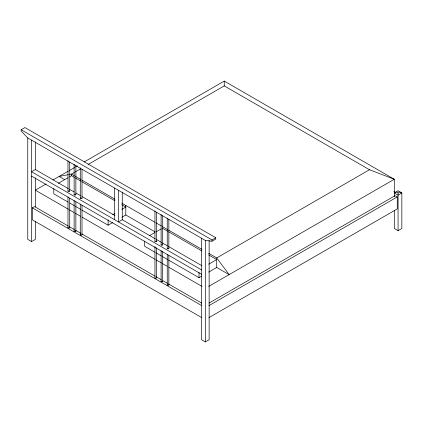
<?xml version="1.0" encoding="UTF-8"?>
<svg xmlns="http://www.w3.org/2000/svg" width="423" height="423" viewBox="0 0 423 423"><rect width="100%" height="100%" fill="white"/><g stroke="black" fill="none" stroke-linecap="round" stroke-linejoin="round"><path stroke-width="0.63" d="M21.15 129.75L24.931 127.566L215.751 237.737L215.751 239.048L211.971 241.226L205.361 240.465L27.765 137.93L21.15 131.056L21.15 129.75L211.971 239.92L215.751 237.737M68.346 188.632L35.321 169.565L31.54 171.743L201.581 269.916M46.07 183.963L35.321 190.17L68.415 209.274M52.864 180.039L68.23 171.167M69.377 170.506L74.517 167.54M75.664 166.879L77.377 165.89M84.235 161.93L224.253 81.089L394.294 179.262L394.294 196.79M74.353 172.431L71.492 174.086L69.631 174.44M75.495 171.775L80.645 168.798M88.084 164.505L224.253 85.89L369.485 169.739L394.294 179.262L208.756 286.382M58.358 183.307L68.066 177.697M69.779 176.708L71.492 175.719L74.353 177.369M201.813 317.662L32.344 219.823L32.344 207.825L34.517 206.572L68.182 226.004M27.765 137.93L27.765 239.376L31.54 241.559L35.321 239.376L35.321 221.197M112.677 214.667L114.961 213.345M121.813 209.39L125.811 207.08L121.808 204.769M81.803 210.004L108.108 225.189L112.677 222.551M121.813 217.274L125.811 214.969L154.971 231.804M149.271 235.796L154.982 232.497M156.124 231.836L161.263 228.869M369.485 169.739L216.724 257.935L208.719 253.314M208.729 264.185L216.724 259.569L208.719 254.947M168.719 260.182L199.022 277.678L201.877 276.029M208.729 272.074L216.724 267.458L229.129 274.617L216.724 257.935L216.724 267.458M396.182 191.926L398.069 193.015L399.962 191.926L401.85 193.015L401.85 228.468L398.069 230.651L394.294 228.468L394.294 210.289M209.015 303.095L395.098 195.664L397.266 196.917L397.266 208.914L208.904 317.662M208.904 305.665L397.266 196.917M201.581 238.281L201.581 339.727L205.361 341.911L209.136 339.727L209.136 240.259M68.389 174.678L59.088 176.449L64.724 179.701M393.845 191.503L395.558 192.491M74.353 175.735L71.492 174.086L71.492 175.719M75.495 176.396L80.64 179.368M81.782 180.029L114.945 199.175M121.808 203.135L154.971 222.281M156.119 222.942L161.263 225.914M162.406 226.575L167.55 229.546M168.698 230.207L201.861 249.353M75.495 178.03L80.64 181.002M81.782 181.663L114.945 200.809M162.406 228.209L167.55 231.18M168.698 231.841L201.861 250.987M69.483 189.287L74.041 191.915M75.749 192.904L80.301 195.532M82.009 196.521L115.035 215.587M122.231 219.738L155.252 238.805M156.394 239.466L161.517 242.421M162.654 243.082L167.212 245.71M168.349 246.366L201.945 265.76M31.54 176.111L201.581 274.278M68.082 202.083L53.79 193.829L53.79 188.573M69.795 203.072L74.374 205.715M75.516 206.371L80.661 209.343M154.992 252.261L144.703 246.318L144.703 241.062M156.14 252.922L161.285 255.889M162.427 256.55L167.571 259.521M69.557 209.935L74.12 212.568M75.262 213.229L80.396 216.195M82.11 217.184L155.146 259.352M156.288 260.008L161.422 262.974M162.564 263.635L167.127 266.268M168.84 267.257L201.935 286.366M69.324 226.665L74.459 229.631M75.601 230.286L80.735 233.253M81.877 233.914L154.913 276.082M156.055 276.737L161.189 279.703M162.903 280.692L167.466 283.325M168.608 283.986L201.702 303.095M32.344 207.825L201.813 305.665M398.069 193.015L398.069 230.651M224.253 81.089L224.253 85.89M211.971 239.92L211.971 241.226M205.361 240.465L205.361 341.911M199.022 272.423L199.022 277.678M168.846 219.378L168.846 248.375M168.846 255.55L168.846 284.917M167.244 218.056L167.244 248.375M167.244 254.244L167.244 284.917M162.707 215.83L162.707 244.827M162.707 251.352L162.707 281.369M161.105 214.514L161.105 244.827M161.105 250.702L161.105 281.369M156.568 212.288L156.568 241.284M156.568 247.809L156.568 277.826M154.961 210.966L154.961 241.284M154.961 246.503L154.961 277.826M125.811 205.446L125.811 214.969M122.268 192.037L122.268 219.717L118.451 221.922L118.451 190.287M114.67 188.108L114.67 219.738M108.108 219.934L108.108 225.189M82.004 169.2L82.004 198.197M82.004 205.377L82.004 234.739M80.27 167.883L80.27 198.197M80.27 204.071L80.27 234.739M75.865 165.652L75.865 194.654M75.865 201.829L75.865 231.196M74.125 164.336L74.125 194.654M74.125 200.523L74.125 231.196M69.726 162.109L69.726 191.106M69.726 198.287L69.726 227.648M67.987 160.793L67.987 191.106M67.987 196.981L67.987 227.648M35.321 141.885L35.321 169.565M35.321 177.824L35.321 206.942M31.54 140.113L31.54 241.559M168.613 284.589A0.804 0.465 0 0 1 168.254 285.361A0.804 0.465 0 0 1 167.27 284.795M162.681 281.253A0.804 0.465 0 0 1 161.697 281.818A0.804 0.465 0 0 1 161.337 281.041M156.33 277.499A0.804 0.465 0 0 1 155.971 278.271A0.804 0.465 0 0 1 154.992 277.705M81.888 234.49A0.867 0.502 0 0 1 81.634 235.151A0.867 0.502 0 0 1 80.47 235.061A0.867 0.502 0 0 1 80.523 234.384M75.431 230.762A0.867 0.502 0 0 1 75.749 231.444A0.867 0.502 0 0 1 74.564 231.63A0.867 0.502 0 0 1 74.242 230.942M69.61 227.4A0.867 0.502 0 0 1 69.356 228.06A0.867 0.502 0 0 1 68.193 227.971A0.867 0.502 0 0 1 68.24 227.294M168.613 248.047A0.804 0.465 0 0 1 168.254 248.819A0.804 0.465 0 0 1 167.27 248.253M162.681 244.711A0.804 0.465 0 0 1 161.697 245.277A0.804 0.465 0 0 1 161.337 244.499M156.33 240.957A0.804 0.465 0 0 1 155.971 241.729A0.804 0.465 0 0 1 154.992 241.163M75.431 194.22A0.867 0.502 0 0 1 75.749 194.903A0.867 0.502 0 0 1 74.564 195.088A0.867 0.502 0 0 1 74.242 194.4M69.61 190.858A0.867 0.502 0 0 1 69.356 191.519A0.867 0.502 0 0 1 68.193 191.429A0.867 0.502 0 0 1 68.24 190.752M81.888 197.948A0.867 0.502 0 0 1 81.634 198.609A0.867 0.502 0 0 1 80.47 198.519A0.867 0.502 0 0 1 80.523 197.842M398.069 190.836L394.294 193.015L398.069 195.199L401.85 193.015L398.069 190.836"/></g></svg>
